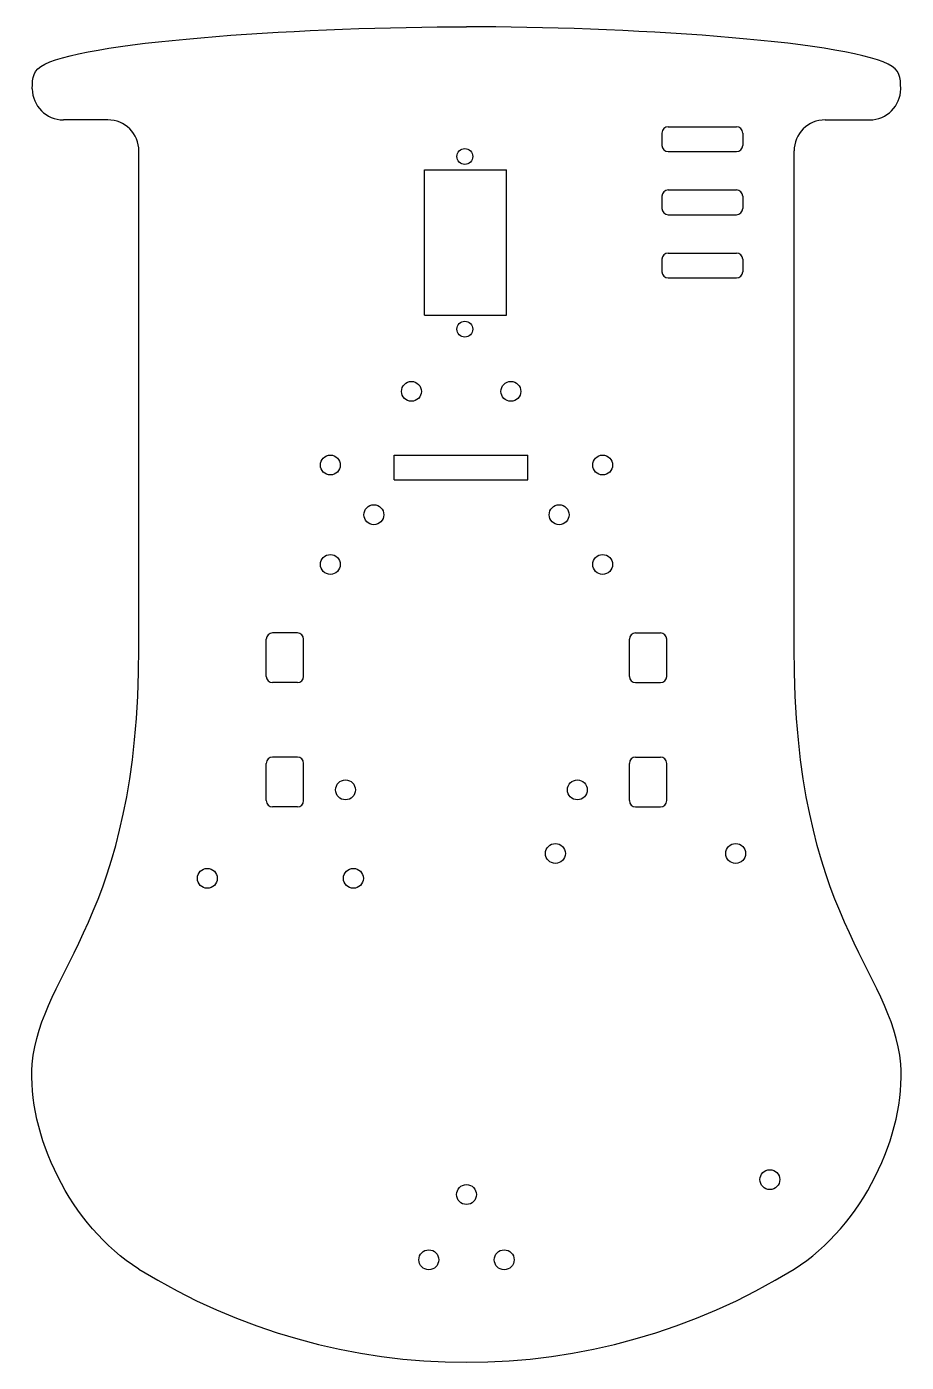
# Model space of a CAD drawing. Extents: x -2.79 to 2.79, y -3.48 to 4.98.
import ezdxf

# ---------------------------------------------------------------- set-up
doc = ezdxf.new("R2010")
doc.units = 0
doc.header["$MEASUREMENT"] = 0
doc.layers.add('VISIBLE', color=7, linetype='CONTINUOUS')

msp = doc.modelspace()

# ---------------------------------------------------------------- linework, layer by layer
at = {"layer": 'VISIBLE'}
for p, q in [((-2.2719, 4.3917), (-2.5531, 4.3917)), ((1.2771, 4.3479), (1.7102, 4.3479)), ((2.2719, 4.3917), (2.5531, 4.3917)), ((1.2378, 4.3086), (1.2378, 4.2298)), ((1.7496, 4.3086), (1.7496, 4.2298)), ((-2.075, 1.0458), (-2.075, 4.1949)), ((1.2771, 4.1904), (1.7102, 4.1904)), ((2.075, 1.0458), (2.075, 4.1949)), ((-0.2662, 3.1542), (-0.2662, 4.0755)), ((-0.2662, 4.0755), (0.2535, 4.0755)), ((0.2535, 3.1542), (0.2535, 4.0755)), ((1.2378, 3.9086), (1.2378, 3.8298)), ((1.2771, 3.9479), (1.7102, 3.9479)), ((1.7496, 3.9086), (1.7496, 3.8298)), ((1.2771, 3.7904), (1.7102, 3.7904)), ((1.2378, 3.5086), (1.2378, 3.4298)), ((1.2771, 3.5479), (1.7102, 3.5479)), ((1.7496, 3.5086), (1.7496, 3.4298)), ((1.2771, 3.3904), (1.7102, 3.3904)), ((-0.2662, 3.1542), (0.2535, 3.1542)), ((-0.4571, 2.1101), (-0.4571, 2.2676)), ((-0.4571, 2.2676), (0.3893, 2.2676)), ((0.3893, 2.1101), (0.3893, 2.2676)), ((-0.4571, 2.1101), (0.3893, 2.1101)), ((-1.2679, 0.8646), (-1.2679, 1.1009)), ((-1.0711, 1.1402), (-1.2285, 1.1402)), ((-1.0317, 0.8646), (-1.0317, 1.1009)), ((1.0317, 0.8646), (1.0317, 1.1009)), ((1.0711, 1.1402), (1.2285, 1.1402)), ((1.2679, 0.8646), (1.2679, 1.1009)), ((-1.0711, 0.8253), (-1.2285, 0.8253)), ((1.0711, 0.8253), (1.2285, 0.8253)), ((-1.0711, 0.3528), (-1.2285, 0.3528)), ((1.0711, 0.3528), (1.2285, 0.3528)), ((-1.2679, 0.0772), (-1.2679, 0.3135)), ((-1.0317, 0.0772), (-1.0317, 0.3135)), ((1.0317, 0.0772), (1.0317, 0.3135)), ((1.2679, 0.0772), (1.2679, 0.3135)), ((-1.0711, 0.0379), (-1.2285, 0.0379)), ((1.0711, 0.0379), (1.2285, 0.0379))]:
    msp.add_line(p, q, dxfattribs=at)
for centre, radius in [((-0.0103, 4.1601), 0.0502), ((-0.0103, 3.0656), 0.0502), ((-0.3488, 2.6711), 0.063), ((0.2811, 2.6711), 0.063), ((-0.8624, 2.2043), 0.063), ((0.8624, 2.2043), 0.063), ((-0.5868, 1.8893), 0.063), ((0.5868, 1.8893), 0.063), ((-0.8624, 1.5743), 0.063), ((0.8624, 1.5743), 0.063), ((-0.7664, 0.1455), 0.063), ((0.7021, 0.1455), 0.063), ((0.5631, -0.2576), 0.063), ((1.7049, -0.2576), 0.063), ((-1.6416, -0.4151), 0.063), ((-0.7164, -0.4151), 0.063), ((1.9214, -2.3245), 0.063), ((0, -2.4193), 0.063), ((-0.2387, -2.8327), 0.063), ((0.2387, -2.8327), 0.063)]:
    msp.add_circle(centre, radius, dxfattribs=at)
for centre, radius, start, end in [((-2.5531, 4.5886), 0.1969, 180, 270), ((2.5531, 4.5886), 0.1969, 270, 0), ((-2.2719, 4.1949), 0.1969, 0, 90), ((1.2771, 4.3086), 0.0394, 90, 180), ((1.7102, 4.3086), 0.0394, 0, 90), ((2.2719, 4.1949), 0.1969, 90, 180), ((1.2771, 4.2298), 0.0394, 180, 270), ((1.7102, 4.2298), 0.0394, 270, 0), ((1.2771, 3.9086), 0.0394, 90, 180), ((1.7102, 3.9086), 0.0394, 0, 90), ((1.2771, 3.8298), 0.0394, 180, 270), ((1.7102, 3.8298), 0.0394, 270, 0), ((1.2771, 3.5086), 0.0394, 90, 180), ((1.7102, 3.5086), 0.0394, 0, 90), ((1.2771, 3.4298), 0.0394, 180, 270), ((1.7102, 3.4298), 0.0394, 270, 0), ((-1.2285, 1.1009), 0.0394, 90, 180), ((-1.0711, 1.1009), 0.0394, 0, 90), ((1.0711, 1.1009), 0.0394, 90, 180), ((1.2285, 1.1009), 0.0394, 0, 90), ((-1.2285, 0.8646), 0.0394, 180, 270), ((-1.0711, 0.8646), 0.0394, 270, 0), ((1.0711, 0.8646), 0.0394, 180, 270), ((1.2285, 0.8646), 0.0394, 270, 0), ((-1.2285, 0.3135), 0.0394, 90, 180), ((-1.0711, 0.3135), 0.0394, 0, 90), ((1.0711, 0.3135), 0.0394, 90, 180), ((1.2285, 0.3135), 0.0394, 0, 90), ((-1.2285, 0.0772), 0.0394, 180, 270), ((-1.0711, 0.0772), 0.0394, 270, 0), ((1.0711, 0.0772), 0.0394, 180, 270), ((1.2285, 0.0772), 0.0394, 270, 0), ((0, 0.4554), 3.9377, 238.19975, 301.80025)]:
    msp.add_arc(centre, radius, start, end, dxfattribs=at)
for points, knots in [([(-2.75, 4.5886), (-2.75, 4.6632), (-2.733, 4.8742), (-0.9706, 4.9823), (0, 4.9823)], [0, 0, 0, 0, 0.203605, 1, 1, 1, 1]), ([(2.75, 4.5886), (2.75, 4.6632), (2.733, 4.8742), (0.9706, 4.9823), (0, 4.9823)], [0, 0, 0, 0, 0.203605, 1, 1, 1, 1]), ([(-2.075, -2.8912), (-2.51, -2.6215), (-3.1611, -1.2264), (-2.075, -0.6737), (-2.075, 1.0458)], [0, 0, 0, 0, 0.423081, 1, 1, 1, 1]), ([(2.075, -2.8912), (2.51, -2.6215), (3.1611, -1.2264), (2.075, -0.6737), (2.075, 1.0458)], [0, 0, 0, 0, 0.423081, 1, 1, 1, 1])]:
    msp.add_open_spline(points, degree=3, knots=knots, dxfattribs=at)

doc.saveas('drawing.dxf')
